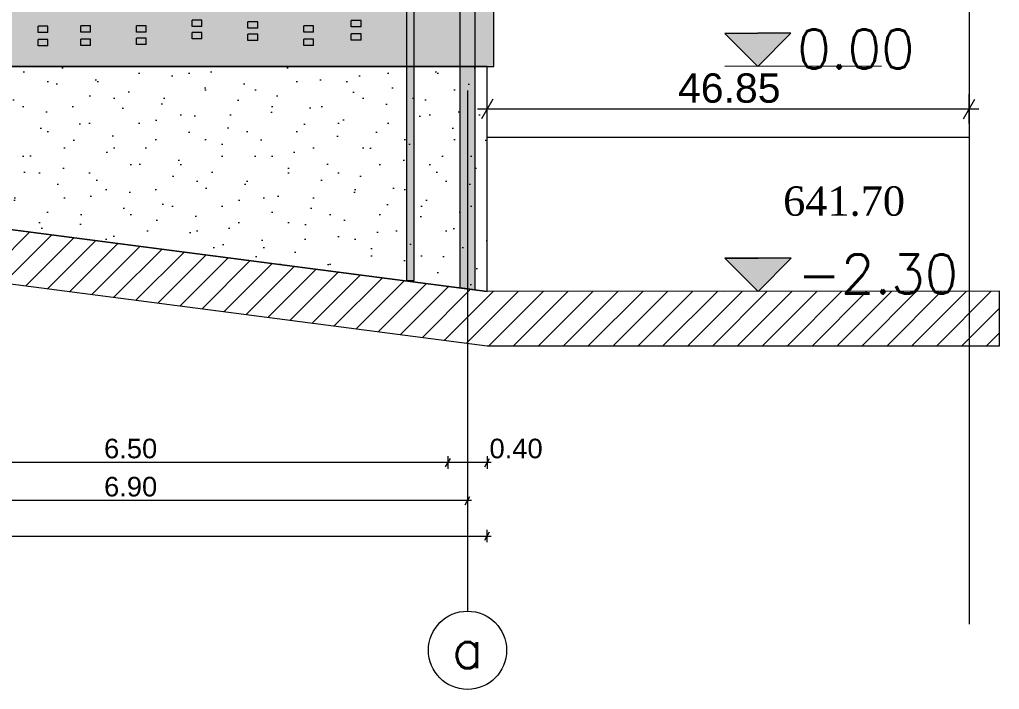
# Model space of a CAD drawing. Header units: millimetres. Extents: x 476244520 to 476657119, y 4620824743 to 4621446928.
# Drawn here: x 476566146 to 476576163, y 4621019597 to 4621026445 of the extents above; entities that cross this region are included whole.
import ezdxf

# ---------------------------------------------------------------- set-up
doc = ezdxf.new("R2010")
doc.units = ezdxf.units.MM
doc.header["$MEASUREMENT"] = 0
for name, color, linetype, lineweight in [('0_Pen_No__1_Pen_No__250', 7, 'Continuous', 0), ('0_Pen_No__250_Pen_No__142', 142, 'Continuous', 0), ('0_Pen_No__250_Pen_No__255', 255, 'Continuous', 0), ('0_Pen_No__250_Pen_No__7', 7, 'Continuous', 0), ('0_Pen_No__42_Pen_No__250_Pen_No__144', 144, 'Continuous', 0), ('2D Drafting - General_Pen_No__7_Pen_No__250', 7, 'Continuous', 0), ('2D Drafting - General_Pen_No__7_Pen_No__7', 7, 'Continuous', 0), ('a-iataki_Pen_No__5_Pen_No__5_Pen_No__142', 142, 'Continuous', 0), ('New_2D Drafting - General_Pen_No__30_Pen_No__9_Pen_No__9_Pen_No__255', 255, 'Continuous', 0), ('New_2D Drafting - General_Pen_No__30_Pen_No__9_Pen_No__9_Pen_No__42', 250, 'Continuous', 0), ('New_2D Drafting - General_Pen_No__30_Pen_No__9_Pen_No__9_Pen_No__7', 7, 'Continuous', 0), ('New_New_piketebi_Pen_No__7_Pen_No__1', 1, 'Continuous', 0), ('New_Structural - Bearing_Pen_No__1', 1, 'Continuous', 0), ('New_Structural - Bearing_Pen_No__250', 7, 'Continuous', 0), ('zoma_Pen_No__1', 1, 'Continuous', 0), ('zoma_Pen_No__142', 142, 'Continuous', 0), ('zoma_Pen_No__1_Pen_No__142', 142, 'Continuous', 0), ('zoma_Pen_No__5_Pen_No__144', 144, 'Continuous', 0)]:
    doc.layers.add(name, color=color, linetype=linetype, lineweight=lineweight)
doc.layers.add('New_2D Drafting - General_Pen_No__30_Pen_No__9_Pen_No__9_Pen_No__254', color=7, linetype='Continuous', lineweight=0, true_color=0xcccccc)
doc.layers.add('zoma', color=7, linetype='Continuous')
doc.styles.add('GENERATED_STYLE_2', font='arial.ttf')
doc.styles.add('GENERATED_STYLE_7', font='times.ttf')
doc.linetypes.add('Break', pattern='A,0,[1,A-4 бѓЎбѓђбѓ®бѓљбѓ\x98 - nikas1.Shx,S=15.679026,R=0,X=0,Y=0],-1975.557214,0', length=1975.557214)
doc.dimstyles.new('GENERATED_STYLE__1', dxfattribs={"dimtxt": 200, "dimasz": 64.421331, "dimexe": 0.18, "dimexo": 3, "dimgap": 0.09, "dimtad": 1, "dimtih": 1, "dimtoh": 1, "dimlfac": 0.001, "dimzin": 0, "dimdsep": 46, "dimtxsty": 'GENERATED_STYLE_2', "dimblk": 'ARROWHEAD_2', "dimblk1": 'ARROWHEAD_2', "dimblk2": 'ARROWHEAD_2', "dimcen": 0.09, "dimclrd": 142, "dimclre": 142, "dimclrt": 142, "dimadec": 0, "dimazin": 0, "dimtfac": 1, "dimtdec": 4, "dimtmove": 0, "dimatfit": 3, "dimfxl": 1, "dimtolj": 1, "dimtzin": 0, "dimarcsym": 0})
doc.dimstyles.new('GENERATED_STYLE__3', dxfattribs={"dimtxt": 300, "dimasz": 152, "dimexe": 0.18, "dimexo": 3, "dimgap": 0.09, "dimtad": 1, "dimtih": 1, "dimtoh": 1, "dimlfac": 0.001, "dimzin": 0, "dimdsep": 46, "dimtxsty": 'GENERATED_STYLE_2', "dimblk": 'ARROWHEAD_2', "dimblk1": 'ARROWHEAD_2', "dimblk2": 'ARROWHEAD_2', "dimcen": 0.09, "dimclrd": 1, "dimclre": 1, "dimclrt": 1, "dimadec": 0, "dimazin": 0, "dimtfac": 1, "dimtdec": 4, "dimtmove": 0, "dimatfit": 3, "dimfxl": 1, "dimtolj": 1, "dimtzin": 0, "dimarcsym": 0})

# ---------------------------------------------------------------- blocks, each defined once
blk = doc.blocks.new('*D4', base_point=(476844527, 4621385791))
at = {"layer": 'zoma_Pen_No__142', "color": 142, "linetype": 'Continuous', "lineweight": 0, "transparency": 16777216}
for p, q in [((476563801, 4621021485), (476563850, 4621021570)), ((476563826, 4621021591), (476563826, 4621021464)), ((476570725, 4621021527), (476563826, 4621021527)), ((476570701, 4621021485), (476570750, 4621021570)), ((476570725, 4621021591), (476570725, 4621021464)), ((476570767, 4621021527), (476570725, 4621021527))]:
    blk.add_line(p, q, dxfattribs=at)
at = {"layer": 'zoma_Pen_No__142', "color": 142, "lineweight": 0, "transparency": 16777216, "insert": (476567009, 4621021567), "char_height": 200, "attachment_point": 7, "style": 'GENERATED_STYLE_2'}
blk.add_mtext('\\A1;{\\pql;\\fArial CYR|b0|i0|c204|p34;6.90}', dxfattribs=at)
blk = doc.blocks.new('ARROWHEAD_2')
at = {"color": 0, "linetype": 'Continuous', "lineweight": 0}
for p, q in [((0, 0), (-1, 0)), ((-0.378, -0.655), (0.378, 0.655))]:
    blk.add_line(p, q, dxfattribs=at)
blk = doc.blocks.new('*D8', base_point=(476844527, 4621385791))
at = {"layer": 'zoma_Pen_No__142', "color": 142, "linetype": 'Continuous', "lineweight": 0, "transparency": 16777216}
for p, q in [((476570501, 4621021874), (476570550, 4621021959)), ((476570525, 4621021980), (476570525, 4621021853)), ((476570901, 4621021874), (476570950, 4621021959)), ((476570925, 4621021980), (476570925, 4621021853)), ((476570925, 4621021917), (476570525, 4621021917)), ((476570967, 4621021917), (476570925, 4621021917))]:
    blk.add_line(p, q, dxfattribs=at)
at = {"layer": 'zoma_Pen_No__142', "color": 142, "lineweight": 0, "transparency": 16777216, "insert": (476570950, 4621021957), "char_height": 200, "attachment_point": 7, "style": 'GENERATED_STYLE_2'}
blk.add_mtext('\\A1;{\\pql;\\fArial CYR|b0|i0|c204|p34;0.40}', dxfattribs=at)
blk = doc.blocks.new('*D9', base_point=(476844527, 4621385791))
at = {"layer": 'zoma_Pen_No__142', "color": 142, "linetype": 'Continuous', "lineweight": 0, "transparency": 16777216}
for p, q in [((476564001, 4621021874), (476564050, 4621021959)), ((476564026, 4621021980), (476564026, 4621021853)), ((476570501, 4621021874), (476570550, 4621021959)), ((476570525, 4621021980), (476570525, 4621021853)), ((476570525, 4621021917), (476564026, 4621021917))]:
    blk.add_line(p, q, dxfattribs=at)
at = {"layer": 'zoma_Pen_No__142', "color": 142, "lineweight": 0, "transparency": 16777216, "char_height": 200, "attachment_point": 7, "style": 'GENERATED_STYLE_2'}
for s, insert in [('\\A1;{\\pql;\\fArial CYR|b0|i0|c204|p34;0.40}', (476564050, 4621021957)), ('\\A1;{\\pql;\\fArial CYR|b0|i0|c204|p34;6.50}', (476567009, 4621021957))]:
    blk.add_mtext(s, dxfattribs=dict(at, insert=insert))
blk = doc.blocks.new('*D16', base_point=(476844527, 4621385791))
at = {"layer": 'zoma_Pen_No__142', "color": 142, "linetype": 'Continuous', "lineweight": 0, "transparency": 16777216}
for p, q in [((476553155, 4621021101), (476553155, 4621021228)), ((476570925, 4621021101), (476570925, 4621021228)), ((476553114, 4621021164), (476553155, 4621021164)), ((476553180, 4621021207), (476553131, 4621021122)), ((476553155, 4621021164), (476570925, 4621021164)), ((476570901, 4621021122), (476570950, 4621021207)), ((476570925, 4621021164), (476570967, 4621021164))]:
    blk.add_line(p, q, dxfattribs=at)
at = {"layer": 'zoma_Pen_No__142', "color": 142, "lineweight": 0, "transparency": 16777216, "insert": (476561698, 4621021204), "char_height": 200, "attachment_point": 7, "style": 'GENERATED_STYLE_2'}
blk.add_mtext('\\A1;{\\pql;\\fArial CYR|b0|i0|c204|p34;17.77}', dxfattribs=at)
blk = doc.blocks.new('*D201', base_point=(476844527, 4621385791))
at = {"layer": 'zoma_Pen_No__1', "color": 1, "linetype": 'Continuous', "lineweight": 0, "transparency": 16777216}
for p, q in [((476570925, 4621025381), (476570925, 4621025681)), ((476575855, 4621025381), (476575855, 4621025681)), ((476570983, 4621025631), (476570868, 4621025431)), ((476575798, 4621025431), (476575913, 4621025631)), ((476570828, 4621025531), (476570925, 4621025531)), ((476570925, 4621025531), (476575855, 4621025531)), ((476575855, 4621025531), (476575953, 4621025531))]:
    blk.add_line(p, q, dxfattribs=at)
at = {"layer": 'zoma_Pen_No__1', "color": 1, "lineweight": 0, "transparency": 16777216, "insert": (476572877, 4621025591), "char_height": 300, "attachment_point": 7, "style": 'GENERATED_STYLE_2'}
blk.add_mtext('\\A1;{\\pql;\\fArial CYR|b0|i0|c204|p34;46.85}', dxfattribs=at)

msp = doc.modelspace()

# ---------------------------------------------------------------- hatches: boundary and pattern name
at = {"layer": '0_Pen_No__250_Pen_No__142', "linetype": 'Continuous', "lineweight": 0}
for points in [[(476573694.157, 4621025966.962), (476574031.685, 4621026304.656), (476573356.463, 4621026304.491)], [(476573695.294, 4621023666.705), (476574032.823, 4621024004.398), (476573357.601, 4621024004.234)]]:
    msp.add_hatch(color=142, dxfattribs=at).paths.add_polyline_path(points)
at = {"layer": '0_Pen_No__250_Pen_No__255', "linetype": 'Continuous', "lineweight": 0, "true_color": 0x3f3f3f}
msp.add_hatch(color=250, dxfattribs=at).paths.add_polyline_path([(476570180.198, 4621023778.606), (476570179.872, 4621035931.235), (476570099.873, 4621035931.235), (476570099.873, 4621035828.834), (476570099.873, 4621023778.606)])
at = {"layer": '2D Drafting - General_Pen_No__7_Pen_No__7', "linetype": 'Continuous', "lineweight": 0}
h = msp.add_hatch(dxfattribs=at)
h.set_pattern_fill('MASONRY_BLOCK', style=0, pattern_type=2)
h.set_pattern_definition([(45, (476844527.15, 4621385791.04), (-127.27922, 127.27922), [])])
h.paths.add_polyline_path([(476544212.138, 4621025966.681), (476544212.138, 4621025409.695), (476553246.457, 4621025409.695), (476570925.527, 4621023110.182), (476576163.4, 4621023110.189), (476576163.4, 4621023667.311), (476570925.391, 4621023666.024), (476553225.73, 4621025966.681)])
at = {"layer": 'New_2D Drafting - General_Pen_No__30_Pen_No__9_Pen_No__9_Pen_No__254', "linetype": 'Continuous', "lineweight": 0, "true_color": 0xcccccc}
h = msp.add_hatch(dxfattribs=at)
h.set_pattern_fill('BRICK___RUNNING_BOND', color=254, style=0, pattern_type=2)
h.set_pattern_definition([(180, (476560325.686, 4621034175.24), (0, 66.64), []), (90, (476560325.69, 4621034175.24), (244.8, 0), [66.64, -66.64]), (90, (476560203.29, 4621034241.88), (244.8, 0), [66.64, -66.64])])
h.paths.add_polyline_path([(476553155.334, 4621038706.026), (476553155.326, 4621028596.024), (476553225.73, 4621028596.024), (476553225.73, 4621025966.681), (476553230.285, 4621025966.024), (476570925.391, 4621025966.024), (476570995.391, 4621025966.024), (476570995.391, 4621029166.014), (476570995.391, 4621039165.621), (476553155.334, 4621039165.617)])
h.paths.add_polyline_path([(476562025.094, 4621031666.024), (476563625.528, 4621031666.024), (476563625.528, 4621030066.024), (476562025.094, 4621030066.024)], flags=0)
h.paths.add_polyline_path([(476562025.527, 4621036466.024), (476563625.527, 4621036466.024), (476563625.527, 4621038066.024), (476562025.527, 4621038066.024)], flags=0)
h.paths.add_polyline_path([(476563625.961, 4621033266.024), (476562025.527, 4621033266.024), (476562025.527, 4621034866.024), (476563625.961, 4621034866.024)], flags=0)
h.paths.add_polyline_path([(476563625.528, 4621026866.024), (476563625.528, 4621028466.024), (476562025.527, 4621028466.024), (476562025.527, 4621026866.024)], flags=0)
at = {"layer": 'New_2D Drafting - General_Pen_No__30_Pen_No__9_Pen_No__9_Pen_No__255', "linetype": 'Continuous', "lineweight": 0}
msp.add_hatch(color=255, dxfattribs=at).paths.add_polyline_path([(476570800.402, 4621023682.125), (476570650.402, 4621023703.741), (476570650.402, 4621038466.05), (476570800.402, 4621038466.05)])
at = {"layer": 'New_2D Drafting - General_Pen_No__30_Pen_No__9_Pen_No__9_Pen_No__42', "linetype": 'Continuous', "lineweight": 0}
h = msp.add_hatch(dxfattribs=at)
h.set_pattern_fill('CUT_STONE', color=250, style=0, pattern_type=2)
h.set_pattern_definition([(135, (476560325.7, 4621034975.24), (254.5584, 254.5584), [0, -240, 0, -360]), (70, (476559525.7, 4621034975.24), (-338.289, 123.127), [0, -176, 0, -304])])
h.paths.add_polyline_path([(476570925.391, 4621025966.024), (476553230.284, 4621025966.024), (476570925.391, 4621023666.024)])

# ---------------------------------------------------------------- linework, layer by layer
at = {"layer": '0_Pen_No__1_Pen_No__250', "color": 7, "linetype": 'Continuous', "lineweight": 0, "flags": 128}
for points in [[(476573694.157, 4621025966.962), (476573356.463, 4621026304.491), (476573694.074, 4621026304.573)], [(476573694.157, 4621025966.962), (476574031.685, 4621026304.656), (476573694.074, 4621026304.573)], [(476574956.545, 4621025967.271), (476573356.545, 4621025966.88)], [(476573695.294, 4621023666.705), (476573357.601, 4621024004.234), (476573695.212, 4621024004.316)], [(476573695.294, 4621023666.705), (476574032.823, 4621024004.398), (476573695.212, 4621024004.316)], [(476574957.683, 4621023667.013), (476573357.683, 4621023666.622)]]:
    msp.add_lwpolyline(points, dxfattribs=at)
at = {"layer": '0_Pen_No__250_Pen_No__142', "color": 142, "linetype": 'Continuous', "lineweight": 0, "flags": 128}
for points in [[(476573694.157, 4621025966.962), (476574031.685, 4621026304.656), (476573356.463, 4621026304.491)], [(476573695.294, 4621023666.705), (476574032.823, 4621024004.398), (476573357.601, 4621024004.234)]]:
    msp.add_lwpolyline(points, close=True, dxfattribs=at)
at = {"layer": '0_Pen_No__250_Pen_No__7', "color": 7, "linetype": 'Continuous', "lineweight": 0, "flags": 128}
msp.add_lwpolyline([(476570180.198, 4621023778.606), (476570179.872, 4621035931.235), (476570099.873, 4621035931.235), (476570099.873, 4621035828.834), (476570099.873, 4621023778.606)], close=True, dxfattribs=at)
at = {"layer": '0_Pen_No__42_Pen_No__250_Pen_No__144', "color": 144, "linetype": 'Continuous', "lineweight": 0}
msp.add_circle((476570725.402, 4621019996.817), 400, dxfattribs=at)
at = {"layer": '2D Drafting - General_Pen_No__7_Pen_No__250', "color": 7, "linetype": 'Continuous', "lineweight": 0, "flags": 128}
msp.add_lwpolyline([(476544212.138, 4621025966.681), (476544212.138, 4621025409.695), (476553246.457, 4621025409.695), (476570925.527, 4621023110.182), (476576163.4, 4621023110.189), (476576163.4, 4621023667.311), (476570925.391, 4621023666.024), (476553225.73, 4621025966.681)], close=True, dxfattribs=at)
at = {"layer": 'New_2D Drafting - General_Pen_No__30_Pen_No__9_Pen_No__9_Pen_No__7', "color": 7, "linetype": 'Continuous', "lineweight": 0, "flags": 128}
for points in [[(476553155.334, 4621038706.026), (476553155.326, 4621028596.024), (476553225.73, 4621028596.024), (476553225.73, 4621025966.681), (476553230.285, 4621025966.024), (476570925.391, 4621025966.024), (476570995.391, 4621025966.024), (476570995.391, 4621029166.014), (476570995.391, 4621039165.621), (476553155.334, 4621039165.617)], [(476570800.402, 4621023682.125), (476570650.402, 4621023703.741), (476570650.402, 4621038466.05), (476570800.402, 4621038466.05)], [(476570925.391, 4621025966.024), (476553230.284, 4621025966.024), (476570925.391, 4621023666.024)]]:
    msp.add_lwpolyline(points, close=True, dxfattribs=at)
at = {"layer": 'New_Structural - Bearing_Pen_No__1', "color": 1, "linetype": 'Continuous', "lineweight": 0}
msp.add_line((476575855.391, 4621046996.649), (476575855.391, 4621020265.322), dxfattribs=at)
at = {"layer": 'New_Structural - Bearing_Pen_No__1', "color": 1, "linetype": 'Break', "lineweight": 0}
msp.add_line((476575855.391, 4621025239.556), (476570925.391, 4621025239.556), dxfattribs=at)
at = {"layer": 'New_Structural - Bearing_Pen_No__250', "color": 7, "linetype": 'Continuous', "lineweight": 0}
for p, q in [((476567910.792, 4621026375.576), (476567910.792, 4621026440.576)), ((476568010.464, 4621026440.576), (476567910.792, 4621026440.576)), ((476568010.464, 4621026375.576), (476568010.464, 4621026440.576)), ((476569537.309, 4621026371.186), (476569537.309, 4621026436.186)), ((476569636.982, 4621026436.186), (476569537.309, 4621026436.186)), ((476569636.982, 4621026371.186), (476569636.982, 4621026436.186)), ((476566334.215, 4621026312.852), (476566334.215, 4621026377.852)), ((476566433.887, 4621026377.852), (476566334.215, 4621026377.852)), ((476566433.887, 4621026312.852), (476566433.887, 4621026377.852)), ((476566771.447, 4621026317.093), (476566771.447, 4621026382.093)), ((476566871.12, 4621026382.093), (476566771.447, 4621026382.093)), ((476566871.12, 4621026317.093), (476566871.12, 4621026382.093)), ((476567341.12, 4621026317.093), (476567341.12, 4621026382.093)), ((476567440.792, 4621026382.093), (476567341.12, 4621026382.093)), ((476567440.792, 4621026317.093), (476567440.792, 4621026382.093)), ((476568010.464, 4621026375.576), (476567910.792, 4621026375.576)), ((476568480.464, 4621026357.207), (476568480.464, 4621026422.207)), ((476568580.137, 4621026422.207), (476568480.464, 4621026422.207)), ((476568580.137, 4621026357.207), (476568480.464, 4621026357.207)), ((476568580.137, 4621026357.207), (476568580.137, 4621026422.207)), ((476569050.346, 4621026317.093), (476569050.346, 4621026382.093)), ((476569150.018, 4621026382.093), (476569050.346, 4621026382.093)), ((476569150.018, 4621026317.093), (476569150.018, 4621026382.093)), ((476569636.982, 4621026371.186), (476569537.309, 4621026371.186)), ((476566433.887, 4621026312.852), (476566334.215, 4621026312.852)), ((476566334.215, 4621026176.334), (476566334.215, 4621026241.334)), ((476566433.887, 4621026241.334), (476566334.215, 4621026241.334)), ((476566433.887, 4621026176.334), (476566433.887, 4621026241.334)), ((476566871.12, 4621026317.093), (476566771.447, 4621026317.093)), ((476566771.447, 4621026180.576), (476566771.447, 4621026245.576)), ((476566871.12, 4621026245.576), (476566771.447, 4621026245.576)), ((476566871.12, 4621026180.576), (476566871.12, 4621026245.576)), ((476567440.792, 4621026317.093), (476567341.12, 4621026317.093)), ((476567341.12, 4621026190.47), (476567341.12, 4621026255.47)), ((476567440.792, 4621026255.47), (476567341.12, 4621026255.47)), ((476567440.792, 4621026190.47), (476567440.792, 4621026255.47)), ((476567910.792, 4621026248.953), (476567910.792, 4621026313.953)), ((476568010.464, 4621026313.953), (476567910.792, 4621026313.953)), ((476568010.464, 4621026248.953), (476567910.792, 4621026248.953)), ((476568010.464, 4621026248.953), (476568010.464, 4621026313.953)), ((476568480.464, 4621026230.584), (476568480.464, 4621026295.584)), ((476568580.137, 4621026295.584), (476568480.464, 4621026295.584)), ((476568580.137, 4621026230.584), (476568580.137, 4621026295.584)), ((476569150.018, 4621026317.093), (476569050.346, 4621026317.093)), ((476569050.346, 4621026180.576), (476569050.346, 4621026245.576)), ((476569150.018, 4621026245.576), (476569050.346, 4621026245.576)), ((476569150.018, 4621026180.576), (476569150.018, 4621026245.576)), ((476569537.309, 4621026234.669), (476569537.309, 4621026299.669)), ((476569636.982, 4621026299.669), (476569537.309, 4621026299.669)), ((476569636.982, 4621026234.669), (476569537.309, 4621026234.669)), ((476569636.982, 4621026234.669), (476569636.982, 4621026299.669)), ((476566433.887, 4621026176.334), (476566334.215, 4621026176.334)), ((476566871.12, 4621026180.576), (476566771.447, 4621026180.576)), ((476567440.792, 4621026190.47), (476567341.12, 4621026190.47)), ((476568580.137, 4621026230.584), (476568480.464, 4621026230.584)), ((476569150.018, 4621026180.576), (476569050.346, 4621026180.576))]:
    msp.add_line(p, q, dxfattribs=at)
at = {"layer": 'zoma_Pen_No__5_Pen_No__144', "color": 144, "linetype": 'Continuous', "lineweight": 0}
msp.add_line((476570725.402, 4621025721.642), (476570725.402, 4621020396.817), dxfattribs=at)

# ---------------------------------------------------------------- texts
at = {"layer": 'a-iataki_Pen_No__5_Pen_No__5_Pen_No__142', "color": 142, "linetype": 'Continuous', "lineweight": 0, "insert": (476570889.528, 4621020213.27), "char_height": 400, "attachment_point": 3}
msp.add_mtext('\\A1;{\\pqr;\\Ftxt.shx;a}', dxfattribs=at)
at = {"layer": 'New_New_piketebi_Pen_No__7_Pen_No__1', "color": 1, "linetype": 'Continuous', "lineweight": 0, "insert": (476573952.035, 4621024586.551), "char_height": 300, "attachment_point": 4, "style": 'GENERATED_STYLE_7'}
msp.add_mtext('\\A1;{\\pql;\\fTimes New Roman|b0|i0|c0|p18;641.\\fTimes New Roman|b0|i0|c0|p18;70}', dxfattribs=at)
at = {"layer": 'zoma_Pen_No__1_Pen_No__142', "color": 142, "linetype": 'Continuous', "lineweight": 0, "char_height": 400, "attachment_point": 7, "rotation": 0.0139872}
for s, insert in [('\\A1;{\\pql;\\Ftxt.shx;0\\Ftxt.shx;.00}', (476574096.471, 4621025944.015)), ('\\A1;{\\pql;\\Ftxt.shx;-2.\\Ftxt.shx;30}', (476574097.609, 4621023643.758))]:
    msp.add_mtext(s, dxfattribs=dict(at, insert=insert))

# ---------------------------------------------------------------- dimensions: what is measured, and where the dimension line sits
at = {"layer": 'zoma', "color": 142, "linetype": 'Continuous', "lineweight": 0}
for base, p1, p2, picture, middle in [((476564025.528, 4621021916.552), (476570525.402, 4621046074.947), (476564025.528, 4621046074.947), '*D9', (476567269.172, 4621022056.552)), ((476570525.402, 4621021916.552), (476570925.402, 4621046074.947), (476570525.402, 4621046074.947), '*D8', (476571209.664, 4621022056.552)), ((476563825.528, 4621021527.138), (476570725.402, 4621021446.753), (476563825.528, 4621021164.124), '*D4', (476567269.172, 4621021667.138))]:
    dim = msp.add_linear_dim(base=base, p1=p1, p2=p2, angle=180, dimstyle='GENERATED_STYLE__1', dxfattribs=at)
    dim.commit()
    dim.dimension.update_dxf_attribs({"geometry": picture, "text_midpoint": middle, "dimtype": 160})
at = {"layer": 'zoma', "color": 1, "linetype": 'Continuous', "lineweight": 0}
dim = msp.add_linear_dim(base=(476575855.391, 4621025531.247), p1=(476570925.391, 4621025601.622), p2=(476575855.391, 4621025584.028), text='46.85', dimstyle='GENERATED_STYLE__3', dxfattribs=at)
dim.commit()
dim.dimension.update_dxf_attribs({"geometry": '*D201', "text_midpoint": (476573381.478, 4621025741.247), "dimtype": 160})
at = {"layer": 'zoma', "color": 142, "linetype": 'Continuous', "lineweight": 0}
dim = msp.add_linear_dim(base=(476570925.402, 4621021164.124), p1=(476553155.324, 4621023635.849), p2=(476570925.402, 4621021916.552), dimstyle='GENERATED_STYLE__1', dxfattribs=at)
dim.commit()
dim.dimension.update_dxf_attribs({"geometry": '*D16', "text_midpoint": (476562034.421, 4621021304.124), "dimtype": 160})

doc.saveas('drawing.dxf')
